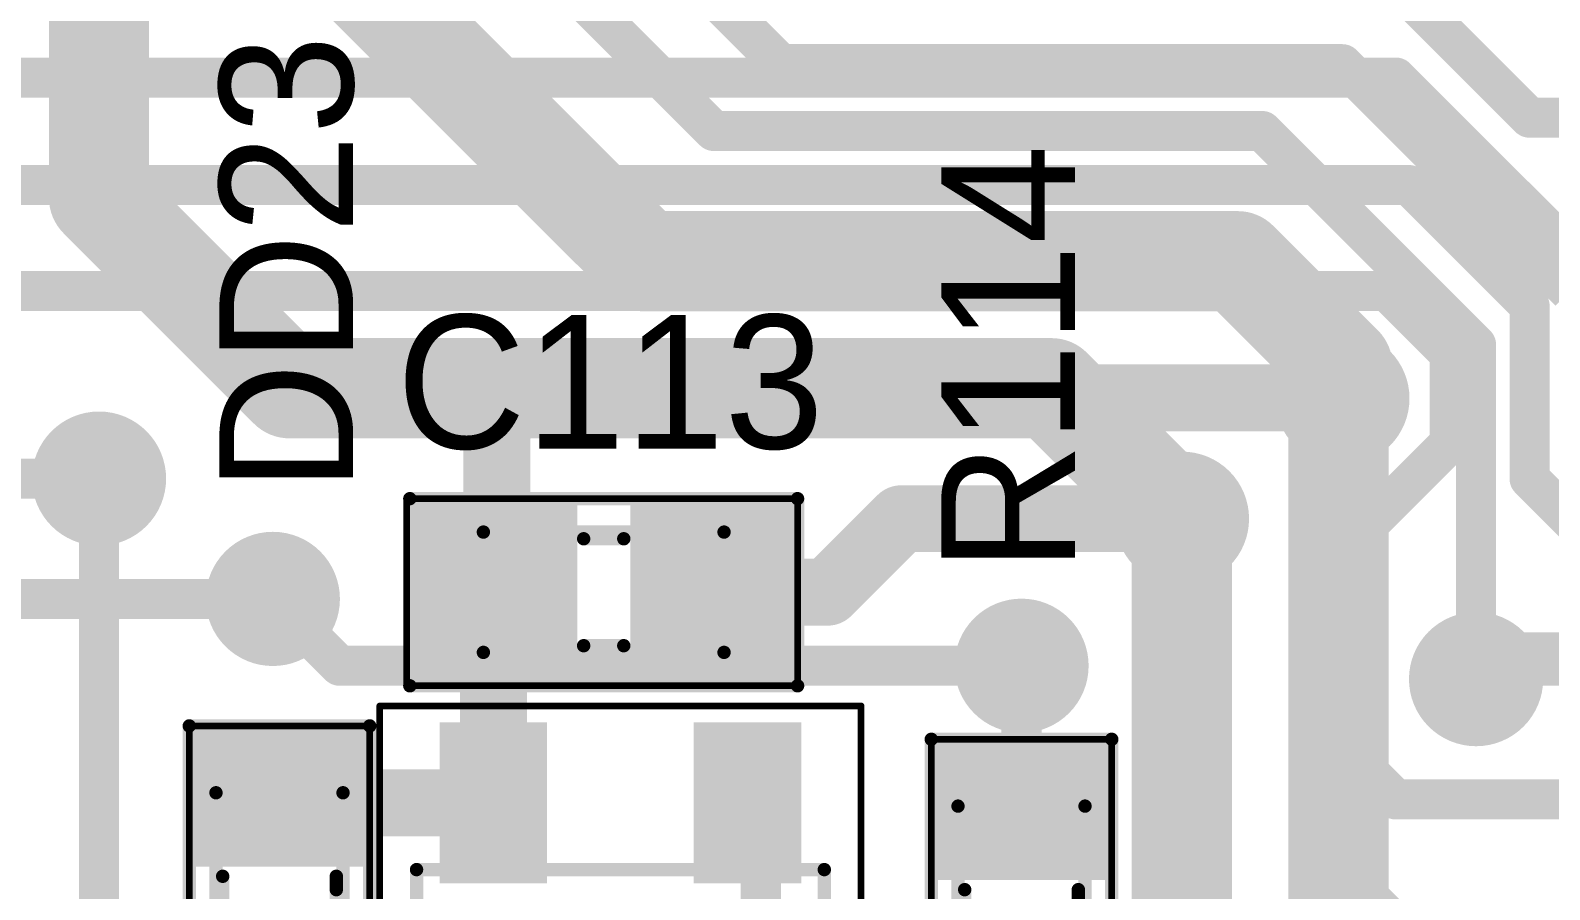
# Model space of a CAD drawing. Header units: millimetres. Extents: x 29 to 180, y 30 to 200.
# Drawn here: x 145.89 to 157.25, y 73.23 to 79.65 of the extents above; entities that cross this region are included whole.
import ezdxf

# ---------------------------------------------------------------- set-up
doc = ezdxf.new("R2010")
doc.units = ezdxf.units.MM
for name, color, linetype in [('BottomLayer', 5, 'Continuous'), ('BottomSolder', 6, 'Continuous'), ('Mechanical13', 56, 'Continuous'), ('Mechanical15', 56, 'Continuous'), ('MultiLayer', 9, 'Continuous'), ('TopLayer', 1, 'Continuous'), ('TopOverlay', 2, 'Continuous'), ('TopPaste', 8, 'Continuous'), ('TopSolder', 216, 'Continuous'), ('ViaHoleLayer', 16, 'Continuous')]:
    doc.layers.add(name, color=color, linetype=linetype)

# ---------------------------------------------------------------- blocks, each defined once
blk = doc.blocks.new('SMD_R_0603_155')
at = {"layer": 'Mechanical13', "const_width": 0.1}
for points in [[(-0.825, -0.475), (-0.825, 0.475)], [(0.825, 0.475), (-0.825, 0.475)], [(0.825, -0.475), (0.825, 0.475)], [(0.825, -0.475), (-0.825, -0.475)]]:
    blk.add_lwpolyline(points, dxfattribs=at)
at = {"layer": 'Mechanical13', "const_width": 0.05}
for points in [[(-0.85, 0.475, 1), (-0.8, 0.475, 1)], [(-0.85, 0.475, 1), (-0.8, 0.475, 1)], [(0.8, 0.475, 1), (0.85, 0.475, 1)], [(0.8, 0.475, 1), (0.85, 0.475, 1)], [(-0.85, -0.475, 1), (-0.8, -0.475, 1)], [(-0.85, -0.475, 1), (-0.8, -0.475, 1)], [(0.8, -0.475, 1), (0.85, -0.475, 1)], [(0.8, -0.475, 1), (0.85, -0.475, 1)]]:
    blk.add_lwpolyline(points, format="xyb", close=True, dxfattribs=at)
at = {"layer": 'Mechanical15', "const_width": 0.05}
for points in [[(-1.325, -0.675), (-1.325, 0.675)], [(1.325, 0.675), (-1.325, 0.675)], [(1.325, -0.675), (1.325, 0.675)], [(1.325, -0.675), (-1.325, -0.675)]]:
    blk.add_lwpolyline(points, dxfattribs=at)
at = {"layer": 'Mechanical15', "const_width": 0.025}
for points in [[(-1.338, 0.675, 1), (-1.313, 0.675, 1)], [(-1.338, 0.675, 1), (-1.313, 0.675, 1)], [(1.313, 0.675, 1), (1.338, 0.675, 1)], [(1.313, 0.675, 1), (1.338, 0.675, 1)], [(-1.338, -0.675, 1), (-1.313, -0.675, 1)], [(-1.338, -0.675, 1), (-1.313, -0.675, 1)], [(1.313, -0.675, 1), (1.338, -0.675, 1)], [(1.313, -0.675, 1), (1.338, -0.675, 1)]]:
    blk.add_lwpolyline(points, format="xyb", close=True, dxfattribs=at)
at = {"layer": 'TopLayer'}
for points in [[(-0.375, -0.525), (-0.375, 0.525), (-1.175, -0.525), (-1.175, 0.525)], [(1.175, -0.525), (1.175, 0.525), (0.375, -0.525), (0.375, 0.525)]]:
    blk.add_solid(points, dxfattribs=at)
at = {"layer": 'TopOverlay', "const_width": 0.1}
for points in [[(1.325, 0.675), (-1.325, 0.675)], [(-1.325, -0.675), (-1.325, 0.675)], [(1.325, -0.675), (1.325, 0.675)], [(-0.1, 0.425), (-0.2, 0.425)], [(0.1, 0.425), (-0.1, 0.425)], [(0.2, 0.425), (0.1, 0.425)], [(0.2, -0.425), (-0.2, -0.425)], [(1.325, -0.675), (-1.325, -0.675)]]:
    blk.add_lwpolyline(points, dxfattribs=at)
at = {"layer": 'TopOverlay', "const_width": 0.05}
for points in [[(-1.35, 0.675, 1), (-1.3, 0.675, 1)], [(-1.35, 0.675, 1), (-1.3, 0.675, 1)], [(1.3, 0.675, 1), (1.35, 0.675, 1)], [(1.3, 0.675, 1), (1.35, 0.675, 1)], [(-0.225, 0.425, 1), (-0.175, 0.425, 1)], [(-0.125, 0.425, 1), (-0.075, 0.425, 1)], [(-0.125, 0.425, 1), (-0.075, 0.425, 1)], [(0.075, 0.425, 1), (0.125, 0.425, 1)], [(0.075, 0.425, 1), (0.125, 0.425, 1)], [(0.175, 0.425, 1), (0.225, 0.425, 1)], [(-0.225, -0.425, 1), (-0.175, -0.425, 1)], [(0.175, -0.425, 1), (0.225, -0.425, 1)], [(-1.35, -0.675, 1), (-1.3, -0.675, 1)], [(-1.35, -0.675, 1), (-1.3, -0.675, 1)], [(1.3, -0.675, 1), (1.35, -0.675, 1)], [(1.3, -0.675, 1), (1.35, -0.675, 1)]]:
    blk.add_lwpolyline(points, format="xyb", close=True, dxfattribs=at)
at = {"layer": 'TopPaste'}
for points in [[(-0.375, -0.525), (-0.375, 0.525), (-1.175, -0.525), (-1.175, 0.525)], [(1.175, -0.525), (1.175, 0.525), (0.375, -0.525), (0.375, 0.525)]]:
    blk.add_solid(points, dxfattribs=at)
at = {"layer": 'TopSolder'}
for points in [[(-0.273, -0.627), (-0.273, 0.627), (-1.277, -0.627), (-1.277, 0.627)], [(1.277, -0.627), (1.277, 0.627), (0.273, -0.627), (0.273, 0.627)]]:
    blk.add_solid(points, dxfattribs=at)
blk = doc.blocks.new('SMD_R_0603_185')
at = {"layer": 'Mechanical13', "const_width": 0.1}
for points in [[(-0.825, -0.475), (-0.825, 0.475)], [(0.825, 0.475), (-0.825, 0.475)], [(0.825, -0.475), (0.825, 0.475)], [(0.825, -0.475), (-0.825, -0.475)]]:
    blk.add_lwpolyline(points, dxfattribs=at)
at = {"layer": 'Mechanical13', "const_width": 0.05}
for points in [[(-0.85, 0.475, 1), (-0.8, 0.475, 1)], [(-0.85, 0.475, 1), (-0.8, 0.475, 1)], [(0.8, 0.475, 1), (0.85, 0.475, 1)], [(0.8, 0.475, 1), (0.85, 0.475, 1)], [(-0.85, -0.475, 1), (-0.8, -0.475, 1)], [(-0.85, -0.475, 1), (-0.8, -0.475, 1)], [(0.8, -0.475, 1), (0.85, -0.475, 1)], [(0.8, -0.475, 1), (0.85, -0.475, 1)]]:
    blk.add_lwpolyline(points, format="xyb", close=True, dxfattribs=at)
at = {"layer": 'Mechanical15', "const_width": 0.05}
for points in [[(-1.325, -0.675), (-1.325, 0.675)], [(1.325, 0.675), (-1.325, 0.675)], [(1.325, -0.675), (1.325, 0.675)], [(1.325, -0.675), (-1.325, -0.675)]]:
    blk.add_lwpolyline(points, dxfattribs=at)
at = {"layer": 'Mechanical15', "const_width": 0.025}
for points in [[(-1.338, 0.675, 1), (-1.313, 0.675, 1)], [(-1.338, 0.675, 1), (-1.313, 0.675, 1)], [(1.313, 0.675, 1), (1.338, 0.675, 1)], [(1.313, 0.675, 1), (1.338, 0.675, 1)], [(-1.338, -0.675, 1), (-1.313, -0.675, 1)], [(-1.338, -0.675, 1), (-1.313, -0.675, 1)], [(1.313, -0.675, 1), (1.338, -0.675, 1)], [(1.313, -0.675, 1), (1.338, -0.675, 1)]]:
    blk.add_lwpolyline(points, format="xyb", close=True, dxfattribs=at)
at = {"layer": 'TopLayer'}
for points in [[(-0.375, -0.525), (-0.375, 0.525), (-1.175, -0.525), (-1.175, 0.525)], [(1.175, -0.525), (1.175, 0.525), (0.375, -0.525), (0.375, 0.525)]]:
    blk.add_solid(points, dxfattribs=at)
at = {"layer": 'TopOverlay', "const_width": 0.1}
for points in [[(1.325, 0.675), (-1.325, 0.675)], [(-1.325, -0.675), (-1.325, 0.675)], [(1.325, -0.675), (1.325, 0.675)], [(-0.1, 0.425), (-0.2, 0.425)], [(0.1, 0.425), (-0.1, 0.425)], [(0.2, 0.425), (0.1, 0.425)], [(0.2, -0.425), (-0.2, -0.425)], [(1.325, -0.675), (-1.325, -0.675)]]:
    blk.add_lwpolyline(points, dxfattribs=at)
at = {"layer": 'TopOverlay', "const_width": 0.05}
for points in [[(-1.35, 0.675, 1), (-1.3, 0.675, 1)], [(-1.35, 0.675, 1), (-1.3, 0.675, 1)], [(1.3, 0.675, 1), (1.35, 0.675, 1)], [(1.3, 0.675, 1), (1.35, 0.675, 1)], [(-0.225, 0.425, 1), (-0.175, 0.425, 1)], [(-0.125, 0.425, 1), (-0.075, 0.425, 1)], [(-0.125, 0.425, 1), (-0.075, 0.425, 1)], [(0.075, 0.425, 1), (0.125, 0.425, 1)], [(0.075, 0.425, 1), (0.125, 0.425, 1)], [(0.175, 0.425, 1), (0.225, 0.425, 1)], [(-0.225, -0.425, 1), (-0.175, -0.425, 1)], [(0.175, -0.425, 1), (0.225, -0.425, 1)], [(-1.35, -0.675, 1), (-1.3, -0.675, 1)], [(-1.35, -0.675, 1), (-1.3, -0.675, 1)], [(1.3, -0.675, 1), (1.35, -0.675, 1)], [(1.3, -0.675, 1), (1.35, -0.675, 1)]]:
    blk.add_lwpolyline(points, format="xyb", close=True, dxfattribs=at)
at = {"layer": 'TopPaste'}
for points in [[(-0.375, -0.525), (-0.375, 0.525), (-1.175, -0.525), (-1.175, 0.525)], [(1.175, -0.525), (1.175, 0.525), (0.375, -0.525), (0.375, 0.525)]]:
    blk.add_solid(points, dxfattribs=at)
at = {"layer": 'TopSolder'}
for points in [[(-0.273, -0.627), (-0.273, 0.627), (-1.277, -0.627), (-1.277, 0.627)], [(1.277, -0.627), (1.277, 0.627), (0.273, -0.627), (0.273, 0.627)]]:
    blk.add_solid(points, dxfattribs=at)
blk = doc.blocks.new('SMD_C_0603_298')
at = {"layer": 'Mechanical13', "const_width": 0.1}
for points in [[(-0.9, -0.45), (-0.9, 0.45)], [(-0.9, 0.45), (0.9, 0.45)], [(0.9, -0.45), (0.9, 0.45)], [(-0.9, -0.45), (0.9, -0.45)]]:
    blk.add_lwpolyline(points, dxfattribs=at)
at = {"layer": 'Mechanical13', "const_width": 0.05}
for points in [[(-0.925, 0.45, 1), (-0.875, 0.45, 1)], [(-0.925, 0.45, 1), (-0.875, 0.45, 1)], [(0.875, 0.45, 1), (0.925, 0.45, 1)], [(0.875, 0.45, 1), (0.925, 0.45, 1)], [(-0.925, -0.45, 1), (-0.875, -0.45, 1)], [(-0.925, -0.45, 1), (-0.875, -0.45, 1)], [(0.875, -0.45, 1), (0.925, -0.45, 1)], [(0.875, -0.45, 1), (0.925, -0.45, 1)]]:
    blk.add_lwpolyline(points, format="xyb", close=True, dxfattribs=at)
at = {"layer": 'Mechanical15', "const_width": 0.05}
for points in [[(-1.475, -0.7), (-1.475, 0.7)], [(-1.475, 0.7), (1.45, 0.7)], [(1.45, -0.7), (1.45, 0.7)], [(-1.475, -0.7), (1.45, -0.7)]]:
    blk.add_lwpolyline(points, dxfattribs=at)
at = {"layer": 'Mechanical15', "const_width": 0.025}
for points in [[(-1.488, 0.7, 1), (-1.463, 0.7, 1)], [(-1.488, 0.7, 1), (-1.463, 0.7, 1)], [(1.438, 0.7, 1), (1.462, 0.7, 1)], [(1.438, 0.7, 1), (1.462, 0.7, 1)], [(-1.488, -0.7, 1), (-1.463, -0.7, 1)], [(-1.488, -0.7, 1), (-1.463, -0.7, 1)], [(1.438, -0.7, 1), (1.462, -0.7, 1)], [(1.438, -0.7, 1), (1.462, -0.7, 1)]]:
    blk.add_lwpolyline(points, format="xyb", close=True, dxfattribs=at)
at = {"layer": 'TopLayer'}
for points in [[(-0.3, -0.55), (-0.3, 0.55), (-1.3, -0.55), (-1.3, 0.55)], [(1.3, -0.55), (1.3, 0.55), (0.3, -0.55), (0.3, 0.55)]]:
    blk.add_solid(points, dxfattribs=at)
at = {"layer": 'TopOverlay', "const_width": 0.1}
for points in [[(-1.45, -0.7), (-1.45, 0.7)], [(-1.45, 0.7), (1.45, 0.7)], [(1.45, -0.7), (1.45, 0.7)], [(-0.15, 0.4), (0.15, 0.4)], [(-0.15, -0.4), (0.15, -0.4)], [(-1.45, -0.7), (1.45, -0.7)]]:
    blk.add_lwpolyline(points, dxfattribs=at)
at = {"layer": 'TopOverlay', "const_width": 0.05}
for points in [[(-1.475, 0.7, 1), (-1.425, 0.7, 1)], [(-1.475, 0.7, 1), (-1.425, 0.7, 1)], [(1.425, 0.7, 1), (1.475, 0.7, 1)], [(1.425, 0.7, 1), (1.475, 0.7, 1)], [(-0.175, 0.4, 1), (-0.125, 0.4, 1)], [(0.125, 0.4, 1), (0.175, 0.4, 1)], [(-0.175, -0.4, 1), (-0.125, -0.4, 1)], [(0.125, -0.4, 1), (0.175, -0.4, 1)], [(-1.475, -0.7, 1), (-1.425, -0.7, 1)], [(-1.475, -0.7, 1), (-1.425, -0.7, 1)], [(1.425, -0.7, 1), (1.475, -0.7, 1)], [(1.425, -0.7, 1), (1.475, -0.7, 1)]]:
    blk.add_lwpolyline(points, format="xyb", close=True, dxfattribs=at)
at = {"layer": 'TopPaste'}
for points in [[(-0.3, -0.55), (-0.3, 0.55), (-1.3, -0.55), (-1.3, 0.55)], [(1.3, -0.55), (1.3, 0.55), (0.3, -0.55), (0.3, 0.55)]]:
    blk.add_solid(points, dxfattribs=at)
at = {"layer": 'TopSolder'}
for points in [[(-0.198, -0.652), (-0.198, 0.652), (-1.402, -0.652), (-1.402, 0.652)], [(1.402, -0.652), (1.402, 0.652), (0.198, -0.652), (0.198, 0.652)]]:
    blk.add_solid(points, dxfattribs=at)
blk = doc.blocks.new('SOT_23_DBV__391')
at = {"layer": 'Mechanical13', "const_width": 0.1}
for points in [[(-0.875, 1.525), (-0.875, -1.525)], [(-0.875, 1.525), (0.875, 1.525)], [(0.875, 1.525), (0.875, -1.525)], [(-0.875, -1.525), (0.875, -1.525)]]:
    blk.add_lwpolyline(points, dxfattribs=at)
at = {"layer": 'Mechanical13', "const_width": 0.05}
for points in [[(-0.9, 1.525, 1), (-0.85, 1.525, 1)], [(-0.9, 1.525, 1), (-0.85, 1.525, 1)], [(0.85, 1.525, 1), (0.9, 1.525, 1)], [(0.85, 1.525, 1), (0.9, 1.525, 1)], [(-0.9, -1.525, 1), (-0.85, -1.525, 1)], [(-0.9, -1.525, 1), (-0.85, -1.525, 1)], [(0.85, -1.525, 1), (0.9, -1.525, 1)], [(0.85, -1.525, 1), (0.9, -1.525, 1)]]:
    blk.add_lwpolyline(points, format="xyb", close=True, dxfattribs=at)
at = {"layer": 'Mechanical15'}
for points, const_width in [([(-2.1, 1.8), (-2.1, -1.8)], 0.05), ([(-2.1, 1.8), (2.1, 1.8)], 0.05), ([(2.1, 1.8), (2.1, -1.8)], 0.05), ([(0, 0.5), (0, -0.5)], 0.1), ([(-0.5, 0), (0.5, 0)], 0.1), ([(-2.1, -1.8), (2.1, -1.8)], 0.05)]:
    blk.add_lwpolyline(points, dxfattribs=dict(at, const_width=const_width))
for points, const_width in [([(-2.113, 1.8, 1), (-2.088, 1.8, 1)], 0.025), ([(-2.113, 1.8, 1), (-2.088, 1.8, 1)], 0.025), ([(2.087, 1.8, 1), (2.112, 1.8, 1)], 0.025), ([(2.087, 1.8, 1), (2.112, 1.8, 1)], 0.025), ([(-0.025, 0.5, 1), (0.025, 0.5, 1)], 0.05), ([(-0.525, 0, 1), (-0.475, 0, 1)], 0.05), ([(0.475, 0, 1), (0.525, 0, 1)], 0.05), ([(-0.025, -0.5, 1), (0.025, -0.5, 1)], 0.05), ([(-2.113, -1.8, 1), (-2.088, -1.8, 1)], 0.025), ([(-2.113, -1.8, 1), (-2.088, -1.8, 1)], 0.025), ([(2.087, -1.8, 1), (2.112, -1.8, 1)], 0.025), ([(2.087, -1.8, 1), (2.112, -1.8, 1)], 0.025)]:
    blk.add_lwpolyline(points, format="xyb", close=True, dxfattribs=dict(at, const_width=const_width))
at = {"layer": 'TopLayer'}
for points in [[(-0.875, 0.65), (-0.875, 1.25), (-1.875, 0.65), (-1.875, 1.25)], [(1.875, 0.65), (1.875, 1.25), (0.875, 0.65), (0.875, 1.25)], [(-0.875, -0.3), (-0.875, 0.3), (-1.875, -0.3), (-1.875, 0.3)], [(-0.875, -1.25), (-0.875, -0.65), (-1.875, -1.25), (-1.875, -0.65)], [(1.875, -1.25), (1.875, -0.65), (0.875, -1.25), (0.875, -0.65)]]:
    blk.add_solid(points, dxfattribs=at)
at = {"layer": 'TopOverlay'}
for points, const_width in [([(-1.25, 1.8, 1), (-1.5, 1.8, 1)], 0.25), ([(-1.563, 1.8, 1), (-1.438, 1.8, 1)], 0.125), ([(-1.312, 1.8, 1), (-1.188, 1.8, 1)], 0.125), ([(-0.55, 1.55, 1), (-0.45, 1.55, 1)], 0.1), ([(-0.55, 1.55, 1), (-0.45, 1.55, 1)], 0.1), ([(0.45, 1.55, 1), (0.55, 1.55, 1)], 0.1), ([(0.45, 1.55, 1), (0.55, 1.55, 1)], 0.1), ([(-0.55, -1.55, 1), (-0.45, -1.55, 1)], 0.1), ([(-0.55, -1.55, 1), (-0.45, -1.55, 1)], 0.1), ([(0.45, -1.55, 1), (0.55, -1.55, 1)], 0.1), ([(0.45, -1.55, 1), (0.55, -1.55, 1)], 0.1)]:
    blk.add_lwpolyline(points, format="xyb", close=True, dxfattribs=dict(at, const_width=const_width))
at = {"layer": 'TopOverlay', "const_width": 0.2}
for points in [[(-0.5, 1.55), (0.5, 1.55)], [(-0.5, 1.55), (-0.5, -1.55)], [(0.5, 1.55), (0.5, -1.55)], [(-0.5, -1.55), (0.5, -1.55)]]:
    blk.add_lwpolyline(points, dxfattribs=at)
at = {"layer": 'TopPaste'}
for points in [[(-0.875, 0.65), (-0.875, 1.25), (-1.875, 0.65), (-1.875, 1.25)], [(1.875, 0.65), (1.875, 1.25), (0.875, 0.65), (0.875, 1.25)], [(-0.875, -0.3), (-0.875, 0.3), (-1.875, -0.3), (-1.875, 0.3)], [(-0.875, -1.25), (-0.875, -0.65), (-1.875, -1.25), (-1.875, -0.65)], [(1.875, -1.25), (1.875, -0.65), (0.875, -1.25), (0.875, -0.65)]]:
    blk.add_solid(points, dxfattribs=at)
at = {"layer": 'TopSolder'}
for points in [[(-0.773, 0.548), (-0.773, 1.352), (-1.977, 0.548), (-1.977, 1.352)], [(1.977, 0.548), (1.977, 1.352), (0.773, 0.548), (0.773, 1.352)], [(-0.773, -0.402), (-0.773, 0.402), (-1.977, -0.402), (-1.977, 0.402)], [(-0.773, -1.352), (-0.773, -0.548), (-1.977, -1.352), (-1.977, -0.548)], [(1.977, -1.352), (1.977, -0.548), (0.773, -1.352), (0.773, -0.548)]]:
    blk.add_solid(points, dxfattribs=at)

msp = doc.modelspace()

# ---------------------------------------------------------------- linework, layer by layer
at = {"layer": 'BottomLayer'}
for points, const_width in [([(146.9, 84), (151.5, 79.4)], 0.3), ([(146.804, 83.096), (151, 78.9)], 0.3), ([(146.53, 81.875), (150.48, 77.926)], 0.75), ([(146.4, 78.4), (146.4, 80.5)], 0.75), ([(156, 80.1), (157.1, 79)], 0.3), ([(151.5, 79.4), (155.7, 79.4)], 0.3), ([(155.7, 79.4), (157.4, 77.7)], 0.3), ([(157.1, 79), (158.5, 79)], 0.3), ([(151, 78.9), (155.1, 78.9)], 0.3), ([(155.1, 78.9), (156.7, 77.3)], 0.3), ([(146.4, 78.4), (147.824, 76.976)], 0.75), ([(150.48, 77.926), (154.918, 77.926)], 0.75), ([(154.918, 77.926), (155.671, 77.173)], 0.75), ([(157.4, 77.7), (158.5, 77.7)], 0.3), ([(155.671, 77.173), (155.7, 77.144)], 0.75), ([(155.671, 76.871), (155.671, 77.173)], 0.75), ([(155.7, 76.9), (155.7, 77.144)], 0.75), ([(156.7, 74.8), (156.7, 77.3)], 0.3), ([(147.824, 76.976), (153.524, 76.976)], 0.75), ([(153.524, 76.976), (154.5, 76)], 0.75), ([(155.671, 73.079), (155.671, 76.871)], 0.75), ([(155.671, 76.871), (155.7, 76.9)], 0.5), ([(146.4, 72.4), (146.4, 76.3)], 0.3), ([(154.5, 71.55), (154.5, 76)], 0.75), ([(147.7, 75.4), (148.2, 74.9)], 0.3), ([(148.2, 74.9), (153.3, 74.9)], 0.3), ([(156.7, 74.8), (156.8, 74.9)], 0.3), ([(156.8, 74.9), (159.3, 74.9)], 0.3), ([(155.671, 73.079), (156.15, 72.6)], 0.75)]:
    msp.add_lwpolyline(points, dxfattribs=dict(at, const_width=const_width))
for points, const_width in [([(151.425, 79.4, 1), (151.575, 79.4, 1)], 0.15), ([(151.425, 79.4, 1), (151.575, 79.4, 1)], 0.15), ([(155.625, 79.4, 1), (155.775, 79.4, 1)], 0.15), ([(155.625, 79.4, 1), (155.775, 79.4, 1)], 0.15), ([(157.025, 79, 1), (157.175, 79, 1)], 0.15), ([(157.025, 79, 1), (157.175, 79, 1)], 0.15), ([(150.925, 78.9, 1), (151.075, 78.9, 1)], 0.15), ([(150.925, 78.9, 1), (151.075, 78.9, 1)], 0.15), ([(155.025, 78.9, 1), (155.175, 78.9, 1)], 0.15), ([(155.025, 78.9, 1), (155.175, 78.9, 1)], 0.15), ([(146.213, 78.4, 1), (146.588, 78.4, 1)], 0.375), ([(146.213, 78.4, 1), (146.588, 78.4, 1)], 0.375), ([(150.292, 77.926, 1), (150.667, 77.926, 1)], 0.375), ([(150.292, 77.926, 1), (150.667, 77.926, 1)], 0.375), ([(154.73, 77.926, 1), (155.105, 77.926, 1)], 0.375), ([(154.73, 77.926, 1), (155.105, 77.926, 1)], 0.375), ([(155.483, 77.173, 1), (155.858, 77.173, 1)], 0.375), ([(155.483, 77.173, 1), (155.858, 77.173, 1)], 0.375), ([(155.483, 77.173, 1), (155.858, 77.173, 1)], 0.375), ([(155.513, 77.144, 1), (155.888, 77.144, 1)], 0.375), ([(155.513, 77.144, 1), (155.888, 77.144, 1)], 0.375), ([(156.625, 77.3, 1), (156.775, 77.3, 1)], 0.15), ([(156.625, 77.3, 1), (156.775, 77.3, 1)], 0.15), ([(147.637, 76.976, 1), (148.012, 76.976, 1)], 0.375), ([(147.637, 76.976, 1), (148.012, 76.976, 1)], 0.375), ([(153.337, 76.976, 1), (153.712, 76.976, 1)], 0.375), ([(153.337, 76.976, 1), (153.712, 76.976, 1)], 0.375), ([(155.5, 76.9, 1), (155.9, 76.9, 1)], 0.4), ([(155.513, 76.9, 1), (155.888, 76.9, 1)], 0.375), ([(155.483, 76.871, 1), (155.858, 76.871, 1)], 0.375), ([(155.483, 76.871, 1), (155.858, 76.871, 1)], 0.375), ([(155.546, 76.871, 1), (155.796, 76.871, 1)], 0.25), ([(155.575, 76.9, 1), (155.825, 76.9, 1)], 0.25), ([(146.2, 76.3, 1), (146.6, 76.3, 1)], 0.4), ([(146.325, 76.3, 1), (146.475, 76.3, 1)], 0.15), ([(154.3, 76, 1), (154.7, 76, 1)], 0.4), ([(154.313, 76, 1), (154.688, 76, 1)], 0.375), ([(154.313, 76, 1), (154.688, 76, 1)], 0.375), ([(147.5, 75.4, 1), (147.9, 75.4, 1)], 0.4), ([(147.625, 75.4, 1), (147.775, 75.4, 1)], 0.15), ([(153.1, 74.9, 1), (153.5, 74.9, 1)], 0.4), ([(156.5, 74.8, 1), (156.9, 74.8, 1)], 0.4), ([(148.125, 74.9, 1), (148.275, 74.9, 1)], 0.15), ([(148.125, 74.9, 1), (148.275, 74.9, 1)], 0.15), ([(153.225, 74.9, 1), (153.375, 74.9, 1)], 0.15), ([(156.725, 74.9, 1), (156.875, 74.9, 1)], 0.15), ([(156.725, 74.9, 1), (156.875, 74.9, 1)], 0.15), ([(156.625, 74.8, 1), (156.775, 74.8, 1)], 0.15), ([(156.625, 74.8, 1), (156.775, 74.8, 1)], 0.15), ([(155.483, 73.079, 1), (155.858, 73.079, 1)], 0.375), ([(155.483, 73.079, 1), (155.858, 73.079, 1)], 0.375)]:
    msp.add_lwpolyline(points, format="xyb", close=True, dxfattribs=dict(at, const_width=const_width))
at = {"layer": 'BottomSolder', "const_width": 0.502}
for points in [[(155.449, 76.9, 1), (155.951, 76.9, 1)], [(146.149, 76.3, 1), (146.651, 76.3, 1)], [(154.249, 76, 1), (154.751, 76, 1)], [(147.449, 75.4, 1), (147.951, 75.4, 1)], [(153.049, 74.9, 1), (153.551, 74.9, 1)], [(156.449, 74.8, 1), (156.951, 74.8, 1)]]:
    msp.add_lwpolyline(points, format="xyb", close=True, dxfattribs=at)
at = {"layer": 'MultiLayer', "const_width": 0.4}
for points in [[(155.5, 76.9, 1), (155.9, 76.9, 1)], [(146.2, 76.3, 1), (146.6, 76.3, 1)], [(154.3, 76, 1), (154.7, 76, 1)], [(147.5, 75.4, 1), (147.9, 75.4, 1)], [(153.1, 74.9, 1), (153.5, 74.9, 1)], [(156.5, 74.8, 1), (156.9, 74.8, 1)]]:
    msp.add_lwpolyline(points, format="xyb", close=True, dxfattribs=at)
at = {"layer": 'TopLayer'}
for points, const_width in [([(135.4, 79.3), (156.1, 79.3)], 0.3), ([(156.1, 79.3), (157.6, 77.8)], 0.3), ([(135.067, 78.496), (156.197, 78.496)], 0.3), ([(156.197, 78.496), (157.1, 77.593)], 0.3), ([(134.304, 77.704), (156.033, 77.704)], 0.3), ([(156.033, 77.704), (156.504, 77.233)], 0.3), ([(157.1, 76.3), (157.1, 77.593)], 0.3), ([(156.504, 76.567), (156.504, 77.233)], 0.3), ([(149.375, 76.7), (149.579, 76.904)], 0.5), ([(149.579, 76.904), (155.696, 76.904)], 0.5), ([(155.696, 76.904), (155.7, 76.9)], 0.5), ([(149.375, 75.45), (149.375, 76.7)], 0.5), ([(155.7, 75.763), (156.504, 76.567)], 0.3), ([(144.9, 76.3), (146.4, 76.3)], 0.3), ([(157.1, 76.3), (157.8, 75.6)], 0.3), ([(151.85, 75.45), (152.4, 76)], 0.5), ([(152.4, 76), (154.5, 76)], 0.5), ([(155.7, 74.3), (155.7, 75.763)], 0.3), ([(149.35, 75.425), (149.375, 75.45)], 0.5), ([(150.975, 75.45), (151.85, 75.45)], 0.5), ([(149.35, 73.875), (149.35, 75.425)], 0.5), ([(150.925, 75.325), (150.925, 75.4)], 0.5), ([(140.9, 75.4), (147.7, 75.4)], 0.3), ([(156.7, 74.8), (156.9, 75)], 0.3), ([(156.9, 75), (159.975, 75)], 0.3), ([(153.3, 73.8), (153.3, 74.9)], 0.3), ([(155.7, 74.3), (156.1, 73.9)], 0.3), ([(147.75, 73.9), (147.775, 73.875)], 0.5), ([(147.775, 73.875), (149.35, 73.875)], 0.5), ([(156.1, 73.9), (159.001, 73.9)], 0.3), ([(151.35, 72.575), (151.35, 73.575)], 0.3)]:
    msp.add_lwpolyline(points, dxfattribs=dict(at, const_width=const_width))
for points, const_width in [([(156.025, 79.3, 1), (156.175, 79.3, 1)], 0.15), ([(156.025, 79.3, 1), (156.175, 79.3, 1)], 0.15), ([(156.122, 78.496, 1), (156.272, 78.496, 1)], 0.15), ([(156.122, 78.496, 1), (156.272, 78.496, 1)], 0.15), ([(155.958, 77.704, 1), (156.108, 77.704, 1)], 0.15), ([(155.958, 77.704, 1), (156.108, 77.704, 1)], 0.15), ([(157.025, 77.593, 1), (157.175, 77.593, 1)], 0.15), ([(157.025, 77.593, 1), (157.175, 77.593, 1)], 0.15), ([(155.5, 76.9, 1), (155.9, 76.9, 1)], 0.4), ([(156.429, 77.233, 1), (156.579, 77.233, 1)], 0.15), ([(156.429, 77.233, 1), (156.579, 77.233, 1)], 0.15), ([(149.454, 76.904, 1), (149.704, 76.904, 1)], 0.25), ([(149.454, 76.904, 1), (149.704, 76.904, 1)], 0.25), ([(155.571, 76.904, 1), (155.821, 76.904, 1)], 0.25), ([(155.571, 76.904, 1), (155.821, 76.904, 1)], 0.25), ([(155.575, 76.9, 1), (155.825, 76.9, 1)], 0.25), ([(149.25, 76.7, 1), (149.5, 76.7, 1)], 0.25), ([(149.25, 76.7, 1), (149.5, 76.7, 1)], 0.25), ([(156.429, 76.567, 1), (156.579, 76.567, 1)], 0.15), ([(156.429, 76.567, 1), (156.579, 76.567, 1)], 0.15), ([(146.2, 76.3, 1), (146.6, 76.3, 1)], 0.4), ([(146.325, 76.3, 1), (146.475, 76.3, 1)], 0.15), ([(154.3, 76, 1), (154.7, 76, 1)], 0.4), ([(157.025, 76.3, 1), (157.175, 76.3, 1)], 0.15), ([(157.025, 76.3, 1), (157.175, 76.3, 1)], 0.15), ([(152.275, 76, 1), (152.525, 76, 1)], 0.25), ([(152.275, 76, 1), (152.525, 76, 1)], 0.25), ([(154.375, 76, 1), (154.625, 76, 1)], 0.25), ([(155.625, 75.763, 1), (155.775, 75.763, 1)], 0.15), ([(155.625, 75.763, 1), (155.775, 75.763, 1)], 0.15), ([(147.5, 75.4, 1), (147.9, 75.4, 1)], 0.4), ([(149.25, 75.45, 1), (149.5, 75.45, 1)], 0.25), ([(149.25, 75.45, 1), (149.5, 75.45, 1)], 0.25), ([(150.85, 75.45, 1), (151.1, 75.45, 1)], 0.25), ([(151.725, 75.45, 1), (151.975, 75.45, 1)], 0.25), ([(151.725, 75.45, 1), (151.975, 75.45, 1)], 0.25), ([(149.225, 75.425, 1), (149.475, 75.425, 1)], 0.25), ([(149.225, 75.425, 1), (149.475, 75.425, 1)], 0.25), ([(150.8, 75.4, 1), (151.05, 75.4, 1)], 0.25), ([(150.8, 75.325, 1), (151.05, 75.325, 1)], 0.25), ([(147.625, 75.4, 1), (147.775, 75.4, 1)], 0.15), ([(153.1, 74.9, 1), (153.5, 74.9, 1)], 0.4), ([(156.5, 74.8, 1), (156.9, 74.8, 1)], 0.4), ([(156.825, 75, 1), (156.975, 75, 1)], 0.15), ([(156.825, 75, 1), (156.975, 75, 1)], 0.15), ([(153.225, 74.9, 1), (153.375, 74.9, 1)], 0.15), ([(156.625, 74.8, 1), (156.775, 74.8, 1)], 0.15), ([(155.625, 74.3, 1), (155.775, 74.3, 1)], 0.15), ([(155.625, 74.3, 1), (155.775, 74.3, 1)], 0.15), ([(147.625, 73.9, 1), (147.875, 73.9, 1)], 0.25), ([(147.65, 73.875, 1), (147.9, 73.875, 1)], 0.25), ([(147.65, 73.875, 1), (147.9, 73.875, 1)], 0.25), ([(149.225, 73.875, 1), (149.475, 73.875, 1)], 0.25), ([(149.225, 73.875, 1), (149.475, 73.875, 1)], 0.25), ([(156.025, 73.9, 1), (156.175, 73.9, 1)], 0.15), ([(156.025, 73.9, 1), (156.175, 73.9, 1)], 0.15), ([(153.225, 73.8, 1), (153.375, 73.8, 1)], 0.15), ([(151.275, 73.575, 1), (151.425, 73.575, 1)], 0.15)]:
    msp.add_lwpolyline(points, format="xyb", close=True, dxfattribs=dict(at, const_width=const_width))
at = {"layer": 'TopSolder', "const_width": 0.502}
for points in [[(155.449, 76.9, 1), (155.951, 76.9, 1)], [(146.149, 76.3, 1), (146.651, 76.3, 1)], [(154.249, 76, 1), (154.751, 76, 1)], [(147.449, 75.4, 1), (147.951, 75.4, 1)], [(153.049, 74.9, 1), (153.551, 74.9, 1)], [(156.449, 74.8, 1), (156.951, 74.8, 1)]]:
    msp.add_lwpolyline(points, format="xyb", close=True, dxfattribs=at)
at = {"layer": 'ViaHoleLayer', "const_width": 0.25}
for points in [[(155.575, 76.9, 1), (155.825, 76.9, 1)], [(146.275, 76.3, 1), (146.525, 76.3, 1)], [(154.375, 76, 1), (154.625, 76, 1)], [(147.575, 75.4, 1), (147.825, 75.4, 1)], [(153.175, 74.9, 1), (153.425, 74.9, 1)], [(156.575, 74.8, 1), (156.825, 74.8, 1)]]:
    msp.add_lwpolyline(points, format="xyb", close=True, dxfattribs=at)

# ---------------------------------------------------------------- block references
for name, p, rotation in [('SMD_C_0603_298', (150.175, 75.45), 360), ('SOT_23_DBV__391', (150.3, 72.5), 90), ('SMD_R_0603_155', (147.75, 73.125), 270), ('SMD_R_0603_185', (153.3, 73.025), 270)]:
    msp.add_blockref(name, p, dxfattribs=dict(rotation=rotation))

# ---------------------------------------------------------------- texts
at = {"layer": 'TopOverlay'}
for s, p in [('DD23', (148.3, 76.2)), ('R114', (153.7, 75.6))]:
    msp.add_text(s, height=1, rotation=90, dxfattribs=at).set_placement(p)
msp.add_text('C113', height=1, dxfattribs=at).set_placement((148.625, 76.525))

doc.saveas('drawing.dxf')
